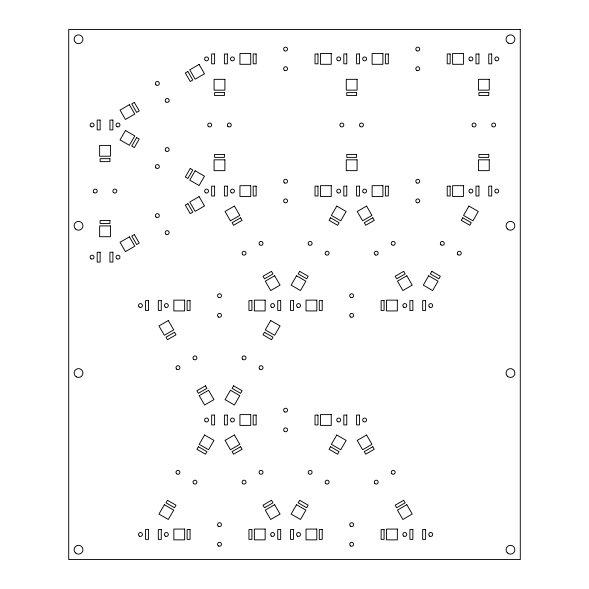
<?xml version="1.0" encoding="UTF-8"?>
<svg xmlns="http://www.w3.org/2000/svg" width="589" height="589" viewBox="0 0 589 589"><rect width="100%" height="100%" fill="white"/><g stroke="black" fill="none" stroke-linecap="round" stroke-linejoin="round"><path stroke-width="0.88" d="M125.435 130.53L120.038 139.88L129.389 145.284L134.793 135.926L125.435 130.53M136.67 137.583L131.759 146.079L134.314 147.552L139.218 139.056L136.67 137.583M190.232 168.506L185.321 177.002L187.869 178.474L192.78 169.978L190.232 168.506M195.15 170.781L189.754 180.131L199.104 185.528L204.501 176.177L195.15 170.781M164.36 504.714L158.964 514.064L168.314 519.469L173.711 510.118L164.36 504.714M204.611 435.006L199.207 444.356L208.558 449.753L213.962 440.403L204.611 435.006M230.446 390.249L225.05 399.6L234.4 405.004L239.797 395.646L230.446 390.249M270.697 320.541L265.293 329.892L274.643 335.288L280.047 325.938L270.697 320.541M296.532 275.785L291.135 285.135L300.486 290.539L305.882 281.181L296.532 275.785M336.783 206.076L331.379 215.427L340.736 220.823L346.133 211.473L336.783 206.076M167.482 500.282L166.01 502.837L174.513 507.74L175.986 505.193L167.482 500.282M198.405 446.727L196.932 449.274L205.436 454.185L206.908 451.63L198.405 446.727M233.568 385.817L232.095 388.372L240.599 393.275L242.072 390.728L233.568 385.817M264.49 332.262L263.018 334.81L271.522 339.72L272.994 337.166L264.49 332.262M299.654 271.352L298.181 273.907L306.685 278.811L308.157 276.263L299.654 271.352M330.576 217.797L329.104 220.345L337.607 225.256L339.08 222.701L330.576 217.797M296.532 504.714L291.135 514.064L300.486 519.469L305.882 510.118L296.532 504.714M336.783 435.006L331.379 444.356L340.736 449.753L346.133 440.403L336.783 435.006M428.704 275.785L423.307 285.135L432.657 290.539L438.054 281.181L428.704 275.785M468.954 206.076L463.55 215.427L472.908 220.823L478.305 211.473L468.954 206.076M299.654 500.282L298.181 502.837L306.685 507.74L308.157 505.193L299.654 500.282M330.576 446.727L329.104 449.274L337.607 454.185L339.08 451.63L330.576 446.727M431.833 271.352L430.36 273.907L438.857 278.811L440.329 276.263L431.833 271.352M462.755 217.797L461.283 220.345L469.779 225.256L471.252 222.701L462.755 217.797M129.389 104.695L120.038 110.091L125.435 119.442L134.793 114.045L129.389 104.695M199.104 64.444L189.754 69.841L195.15 79.191L204.501 73.794L199.104 64.444M134.314 102.42L131.759 103.892L136.67 112.389L139.218 110.916L134.314 102.42M187.869 71.497L185.321 72.97L190.232 81.466L192.78 79.994L187.869 71.497M129.389 236.866L120.038 242.263L125.435 251.613L134.793 246.217L129.389 236.866M199.104 196.616L189.754 202.012L195.15 211.37L204.501 205.966L199.104 196.616M134.314 234.591L131.759 236.064L136.67 244.568L139.218 243.095L134.314 234.591M187.869 203.669L185.321 205.141L190.232 213.645L192.78 212.173L187.869 203.669M234.4 206.076L225.05 211.473L230.446 220.823L239.797 215.427L234.4 206.076M240.599 217.797L232.095 222.701L233.568 225.256L242.072 220.345L240.599 217.797M168.314 320.541L158.964 325.938L164.36 335.288L173.711 329.892L168.314 320.541M366.572 206.076L357.221 211.473L362.618 220.823L371.968 215.427L366.572 206.076M271.522 271.352L263.018 276.263L264.49 278.811L272.994 273.907L271.522 271.352M174.513 332.262L166.01 337.166L167.482 339.72L175.986 334.81L174.513 332.262M372.771 217.797L364.267 222.701L365.74 225.256L374.243 220.345L372.771 217.797M274.643 275.785L265.293 281.181L270.697 290.539L280.047 285.135L274.643 275.785M205.436 385.817L196.932 390.728L198.405 393.275L206.908 388.372L205.436 385.817M403.693 271.352L395.19 276.263L396.662 278.811L405.166 273.907L403.693 271.352M208.558 390.249L199.207 395.646L204.611 405.004L213.962 399.6L208.558 390.249M406.822 275.785L397.465 281.181L402.869 290.539L412.219 285.135L406.822 275.785M234.4 435.006L225.05 440.403L230.446 449.753L239.797 444.356L234.4 435.006M240.599 446.727L232.095 451.63L233.568 454.185L242.072 449.274L240.599 446.727M366.572 435.006L357.221 440.403L362.618 449.753L371.968 444.356L366.572 435.006M271.522 500.282L263.018 505.193L264.49 507.74L272.994 502.837L271.522 500.282M372.771 446.727L364.267 451.63L365.74 454.185L374.243 449.274L372.771 446.727M274.643 504.714L265.293 510.118L270.697 519.469L280.047 514.064L274.643 504.714M403.693 500.282L395.19 505.193L396.662 507.74L405.166 502.837L403.693 500.282M406.822 504.714L397.465 510.118L402.869 519.469L412.219 514.064L406.822 504.714M520.286 29.45L68.714 29.45L68.714 559.55L520.286 559.55L520.286 29.45M250.737 53.503L239.944 53.503L239.944 64.297L250.737 64.297L250.737 53.503M331.239 53.503L320.438 53.503L320.438 64.297L331.239 64.297L331.239 53.503M382.916 53.503L372.115 53.503L372.115 64.297L382.916 64.297L382.916 53.503M463.41 53.503L452.61 53.503L452.61 64.297L463.41 64.297L463.41 53.503M214.595 53.989L211.65 53.989L211.65 63.811L214.595 63.811L214.595 53.989M227.354 53.989L224.409 53.989L224.409 63.811L227.354 63.811L227.354 53.989M256.141 53.989L253.196 53.989L253.196 63.811L256.141 63.811L256.141 53.989M317.986 53.989L315.041 53.989L315.041 63.811L317.986 63.811L317.986 53.989M346.766 53.989L343.821 53.989L343.821 63.811L346.766 63.811L346.766 53.989M359.526 53.989L356.581 53.989L356.581 63.811L359.526 63.811L359.526 53.989M388.313 53.989L385.368 53.989L385.368 63.811L388.313 63.811L388.313 53.989M450.158 53.989L447.213 53.989L447.213 63.811L450.158 63.811L450.158 53.989M478.938 53.989L475.993 53.989L475.993 63.811L478.938 63.811L478.938 53.989M491.705 53.989L488.76 53.989L488.76 63.811L491.705 63.811L491.705 53.989M224.902 79.338L214.101 79.338L214.101 90.139L224.902 90.139L224.902 79.338M357.074 79.338L346.273 79.338L346.273 90.139L357.074 90.139L357.074 79.338M489.245 79.338L478.452 79.338L478.452 90.139L489.245 90.139L489.245 79.338M224.409 92.591L214.595 92.591L214.595 95.536L224.409 95.536L224.409 92.591M356.581 92.591L346.766 92.591L346.766 95.536L356.581 95.536L356.581 92.591M488.76 92.591L478.938 92.591L478.938 95.536L488.76 95.536L488.76 92.591M100.13 120.075L97.185 120.075L97.185 129.897L100.13 129.897L100.13 120.075M112.889 120.075L109.944 120.075L109.944 129.897L112.889 129.897L112.889 120.075M110.438 145.424L99.637 145.424L99.637 156.225L110.438 156.225L110.438 145.424M224.409 154.436L214.595 154.436L214.595 157.381L224.409 157.381L224.409 154.436M356.581 154.436L346.766 154.436L346.766 157.381L356.581 157.381L356.581 154.436M488.76 154.436L478.938 154.436L478.938 157.381L488.76 157.381L488.76 154.436M109.944 158.677L100.13 158.677L100.13 161.622L109.944 161.622L109.944 158.677M224.902 159.833L214.101 159.833L214.101 170.633L224.902 170.633L224.902 159.833M357.074 159.833L346.273 159.833L346.273 170.633L357.074 170.633L357.074 159.833M489.245 159.833L478.452 159.833L478.452 170.633L489.245 170.633L489.245 159.833M250.737 185.675L239.944 185.675L239.944 196.468L250.737 196.468L250.737 185.675M331.239 185.675L320.438 185.675L320.438 196.468L331.239 196.468L331.239 185.675M382.916 185.675L372.115 185.675L372.115 196.468L382.916 196.468L382.916 185.675M463.41 185.675L452.61 185.675L452.61 196.468L463.41 196.468L463.41 185.675M214.595 186.161L211.65 186.161L211.65 195.982L214.595 195.982L214.595 186.161M227.354 186.161L224.409 186.161L224.409 195.982L227.354 195.982L227.354 186.161M256.141 186.161L253.196 186.161L253.196 195.982L256.141 195.982L256.141 186.161M317.986 186.161L315.041 186.161L315.041 195.982L317.986 195.982L317.986 186.161M346.766 186.161L343.821 186.161L343.821 195.982L346.766 195.982L346.766 186.161M359.526 186.161L356.581 186.161L356.581 195.982L359.526 195.982L359.526 186.161M388.313 186.161L385.368 186.161L385.368 195.982L388.313 195.982L388.313 186.161M450.158 186.161L447.213 186.161L447.213 195.982L450.158 195.982L450.158 186.161M478.938 186.161L475.993 186.161L475.993 195.982L478.938 195.982L478.938 186.161M491.705 186.161L488.76 186.161L488.76 195.982L491.705 195.982L491.705 186.161M109.944 220.522L100.13 220.522L100.13 223.467L109.944 223.467L109.944 220.522M110.438 225.918L99.637 225.918L99.637 236.719L110.438 236.719L110.438 225.918M100.13 252.254L97.185 252.254L97.185 262.068L100.13 262.068L100.13 252.254M112.889 252.254L109.944 252.254L109.944 262.068L112.889 262.068L112.889 252.254M184.651 300.14L173.858 300.14L173.858 310.933L184.651 310.933L184.651 300.14M265.153 300.14L254.352 300.14L254.352 310.933L265.153 310.933L265.153 300.14M316.823 300.14L306.03 300.14L306.03 310.933L316.823 310.933L316.823 300.14M397.325 300.14L386.524 300.14L386.524 310.933L397.325 310.933L397.325 300.14M148.509 300.626L145.564 300.626L145.564 310.447L148.509 310.447L148.509 300.626M161.268 300.626L158.323 300.626L158.323 310.447L161.268 310.447L161.268 300.626M190.056 300.626L187.111 300.626L187.111 310.447L190.056 310.447L190.056 300.626M251.901 300.626L248.956 300.626L248.956 310.447L251.901 310.447L251.901 300.626M280.681 300.626L277.736 300.626L277.736 310.447L280.681 310.447L280.681 300.626M293.44 300.626L290.495 300.626L290.495 310.447L293.44 310.447L293.44 300.626M322.227 300.626L319.282 300.626L319.282 310.447L322.227 310.447L322.227 300.626M384.072 300.626L381.127 300.626L381.127 310.447L384.072 310.447L384.072 300.626M412.852 300.626L409.907 300.626L409.907 310.447L412.852 310.447L412.852 300.626M425.619 300.626L422.674 300.626L422.674 310.447L425.619 310.447L425.619 300.626M250.737 414.604L239.944 414.604L239.944 425.398L250.737 425.398L250.737 414.604M331.239 414.604L320.438 414.604L320.438 425.398L331.239 425.398L331.239 414.604M214.595 415.09L211.65 415.09L211.65 424.912L214.595 424.912L214.595 415.09M227.354 415.09L224.409 415.09L224.409 424.912L227.354 424.912L227.354 415.09M256.141 415.09L253.196 415.09L253.196 424.912L256.141 424.912L256.141 415.09M317.986 415.09L315.041 415.09L315.041 424.912L317.986 424.912L317.986 415.09M346.766 415.09L343.821 415.09L343.821 424.912L346.766 424.912L346.766 415.09M359.526 415.09L356.581 415.09L356.581 424.912L359.526 424.912L359.526 415.09M184.651 529.069L173.858 529.069L173.858 539.863L184.651 539.863L184.651 529.069M265.153 529.069L254.352 529.069L254.352 539.863L265.153 539.863L265.153 529.069M316.823 529.069L306.03 529.069L306.03 539.863L316.823 539.863L316.823 529.069M397.325 529.069L386.524 529.069L386.524 539.863L397.325 539.863L397.325 529.069M148.509 529.555L145.564 529.555L145.564 539.377L148.509 539.377L148.509 529.555M161.268 529.555L158.323 529.555L158.323 539.377L161.268 539.377L161.268 529.555M190.056 529.555L187.111 529.555L187.111 539.377L190.056 539.377L190.056 529.555M251.901 529.555L248.956 529.555L248.956 539.377L251.901 539.377L251.901 529.555M280.681 529.555L277.736 529.555L277.736 539.377L280.681 539.377L280.681 529.555M293.44 529.555L290.495 529.555L290.495 539.377L293.44 539.377L293.44 529.555M322.227 529.555L319.282 529.555L319.282 539.377L322.227 539.377L322.227 529.555M384.072 529.555L381.127 529.555L381.127 539.377L384.072 539.377L384.072 529.555M412.852 529.555L409.907 529.555L409.907 539.377L412.852 539.377L412.852 529.555M425.619 529.555L422.674 529.555L422.674 539.377L425.619 539.377L425.619 529.555M284.605 70.415A1.966 1.966 0 0 0 287.55 68.714A1.966 1.966 0 0 0 284.605 67.013A1.966 1.966 0 0 0 284.605 70.415M284.605 50.787A1.966 1.966 0 0 0 287.55 49.086A1.966 1.966 0 0 0 284.605 47.385A1.966 1.966 0 0 0 284.605 50.787M416.784 70.415A1.966 1.966 0 0 0 419.729 68.714A1.966 1.966 0 0 0 416.784 67.013A1.966 1.966 0 0 0 416.784 70.415M416.784 50.787A1.966 1.966 0 0 0 419.729 49.086A1.966 1.966 0 0 0 416.784 47.385A1.966 1.966 0 0 0 416.784 50.787M139.475 536.167A1.966 1.966 0 0 0 142.42 534.466A1.966 1.966 0 0 0 139.475 532.765A1.966 1.966 0 0 0 139.475 536.167M165.391 536.167A1.966 1.966 0 0 0 168.336 534.466A1.966 1.966 0 0 0 165.391 532.765A1.966 1.966 0 0 0 165.391 536.167M218.519 545.981A1.966 1.966 0 0 0 221.464 544.28A1.966 1.966 0 0 0 218.519 542.587A1.966 1.966 0 0 0 218.519 545.981M218.114 526.036A1.966 1.966 0 0 0 221.398 525.16A1.966 1.966 0 0 0 218.998 522.752A1.966 1.966 0 0 0 218.114 526.036M271.647 536.167A1.966 1.966 0 0 0 274.592 534.466A1.966 1.966 0 0 0 271.647 532.765A1.966 1.966 0 0 0 271.647 536.167M297.563 536.167A1.966 1.966 0 0 0 300.508 534.466A1.966 1.966 0 0 0 297.563 532.765A1.966 1.966 0 0 0 297.563 536.167M363.649 421.702A1.966 1.966 0 0 0 366.594 420.001A1.966 1.966 0 0 0 363.649 418.3A1.966 1.966 0 0 0 363.649 421.702M176.567 369.067A1.966 1.966 0 0 0 179.859 368.184A1.966 1.966 0 0 0 177.451 365.784A1.966 1.966 0 0 0 176.567 369.067M193.575 359.253A1.966 1.966 0 0 0 196.859 358.37A1.966 1.966 0 0 0 194.451 355.962A1.966 1.966 0 0 0 193.575 359.253M242.653 359.253A1.966 1.966 0 0 0 245.944 358.37A1.966 1.966 0 0 0 243.537 355.962A1.966 1.966 0 0 0 242.653 359.253M259.661 369.067A1.966 1.966 0 0 0 262.944 368.184A1.966 1.966 0 0 0 260.537 365.784A1.966 1.966 0 0 0 259.661 369.067M139.07 306.928A1.966 1.966 0 0 0 142.354 306.044A1.966 1.966 0 0 0 139.954 303.644A1.966 1.966 0 0 0 139.07 306.928M165.391 307.237A1.966 1.966 0 0 0 168.336 305.536A1.966 1.966 0 0 0 165.391 303.836A1.966 1.966 0 0 0 165.391 307.237M218.519 317.051A1.966 1.966 0 0 0 221.464 315.351A1.966 1.966 0 0 0 218.519 313.657A1.966 1.966 0 0 0 218.519 317.051M218.519 297.423A1.966 1.966 0 0 0 221.464 295.722A1.966 1.966 0 0 0 218.519 294.021A1.966 1.966 0 0 0 218.519 297.423M271.647 307.237A1.966 1.966 0 0 0 274.592 305.536A1.966 1.966 0 0 0 271.647 303.836A1.966 1.966 0 0 0 271.647 307.237M297.563 307.237A1.966 1.966 0 0 0 300.508 305.536A1.966 1.966 0 0 0 297.563 303.836A1.966 1.966 0 0 0 297.563 307.237M403.826 307.237A1.966 1.966 0 0 0 406.771 305.536A1.966 1.966 0 0 0 403.826 303.836A1.966 1.966 0 0 0 403.826 307.237M429.329 306.928A1.966 1.966 0 0 0 432.613 306.044A1.966 1.966 0 0 0 430.213 303.644A1.966 1.966 0 0 0 429.329 306.928M440.918 244.788A1.966 1.966 0 0 0 444.202 243.905A1.966 1.966 0 0 0 441.794 241.497A1.966 1.966 0 0 0 440.918 244.788M457.918 254.603A1.966 1.966 0 0 0 461.202 253.719A1.966 1.966 0 0 0 458.802 251.319A1.966 1.966 0 0 0 457.918 254.603M375.237 254.912A1.966 1.966 0 0 0 378.182 253.211A1.966 1.966 0 0 0 375.237 251.51A1.966 1.966 0 0 0 375.237 254.912M391.832 244.788A1.966 1.966 0 0 0 395.116 243.905A1.966 1.966 0 0 0 392.716 241.497A1.966 1.966 0 0 0 391.832 244.788M308.746 244.788A1.966 1.966 0 0 0 312.03 243.905A1.966 1.966 0 0 0 309.623 241.497A1.966 1.966 0 0 0 308.746 244.788M325.746 254.603A1.966 1.966 0 0 0 329.03 253.719A1.966 1.966 0 0 0 326.623 251.319A1.966 1.966 0 0 0 325.746 254.603M242.653 254.603A1.966 1.966 0 0 0 245.944 253.719A1.966 1.966 0 0 0 243.537 251.319A1.966 1.966 0 0 0 242.653 254.603M259.661 244.788A1.966 1.966 0 0 0 262.944 243.905A1.966 1.966 0 0 0 260.537 241.497A1.966 1.966 0 0 0 259.661 244.788M91.096 258.858A1.966 1.966 0 0 0 94.041 257.157A1.966 1.966 0 0 0 91.096 255.457A1.966 1.966 0 0 0 91.096 258.858M155.975 217.002A1.966 1.966 0 0 0 159.258 216.119A1.966 1.966 0 0 0 156.851 213.719A1.966 1.966 0 0 0 155.975 217.002M165.789 234.002A1.966 1.966 0 0 0 169.072 233.126A1.966 1.966 0 0 0 166.672 230.719A1.966 1.966 0 0 0 165.789 234.002M205.561 192.772A1.966 1.966 0 0 0 208.506 191.072A1.966 1.966 0 0 0 205.561 189.371A1.966 1.966 0 0 0 205.561 192.772M231.477 192.772A1.966 1.966 0 0 0 234.422 191.072A1.966 1.966 0 0 0 231.477 189.371A1.966 1.966 0 0 0 231.477 192.772M337.733 192.772A1.966 1.966 0 0 0 340.678 191.072A1.966 1.966 0 0 0 337.733 189.371A1.966 1.966 0 0 0 337.733 192.772M363.244 192.463A1.966 1.966 0 0 0 366.527 191.58A1.966 1.966 0 0 0 364.127 189.179A1.966 1.966 0 0 0 363.244 192.463M93.835 192.463A1.966 1.966 0 0 0 97.119 191.58A1.966 1.966 0 0 0 94.711 189.179A1.966 1.966 0 0 0 93.835 192.463M113.463 192.463A1.966 1.966 0 0 0 116.755 191.58A1.966 1.966 0 0 0 114.347 189.179A1.966 1.966 0 0 0 113.463 192.463M91.096 126.687A1.966 1.966 0 0 0 94.041 124.986A1.966 1.966 0 0 0 91.096 123.285A1.966 1.966 0 0 0 91.096 126.687M117.012 126.687A1.966 1.966 0 0 0 119.957 124.986A1.966 1.966 0 0 0 117.012 123.285A1.966 1.966 0 0 0 117.012 126.687M155.975 167.917A1.966 1.966 0 0 0 159.258 167.04A1.966 1.966 0 0 0 156.851 164.633A1.966 1.966 0 0 0 155.975 167.917M165.789 150.917A1.966 1.966 0 0 0 169.072 150.033A1.966 1.966 0 0 0 166.672 147.633A1.966 1.966 0 0 0 165.789 150.917M155.975 84.831A1.966 1.966 0 0 0 159.258 83.947A1.966 1.966 0 0 0 156.851 81.547A1.966 1.966 0 0 0 155.975 84.831M165.789 101.831A1.966 1.966 0 0 0 169.072 100.955A1.966 1.966 0 0 0 166.672 98.547A1.966 1.966 0 0 0 165.789 101.831M208.3 126.377A1.966 1.966 0 0 0 211.584 125.494A1.966 1.966 0 0 0 209.176 123.086A1.966 1.966 0 0 0 208.3 126.377M227.928 126.377A1.966 1.966 0 0 0 231.219 125.494A1.966 1.966 0 0 0 228.812 123.086A1.966 1.966 0 0 0 227.928 126.377M205.561 60.601A1.966 1.966 0 0 0 208.506 58.9A1.966 1.966 0 0 0 205.561 57.199A1.966 1.966 0 0 0 205.561 60.601M231.477 60.601A1.966 1.966 0 0 0 234.422 58.9A1.966 1.966 0 0 0 231.477 57.199A1.966 1.966 0 0 0 231.477 60.601M337.733 60.601A1.966 1.966 0 0 0 340.678 58.9A1.966 1.966 0 0 0 337.733 57.199A1.966 1.966 0 0 0 337.733 60.601M363.649 60.601A1.966 1.966 0 0 0 366.594 58.9A1.966 1.966 0 0 0 363.649 57.199A1.966 1.966 0 0 0 363.649 60.601M340.471 126.377A1.966 1.966 0 0 0 343.755 125.494A1.966 1.966 0 0 0 341.348 123.086A1.966 1.966 0 0 0 340.471 126.377M360.107 126.377A1.966 1.966 0 0 0 363.391 125.494A1.966 1.966 0 0 0 360.983 123.086A1.966 1.966 0 0 0 360.107 126.377M469.912 60.601A1.966 1.966 0 0 0 472.857 58.9A1.966 1.966 0 0 0 469.912 57.199A1.966 1.966 0 0 0 469.912 60.601M495.828 60.601A1.966 1.966 0 0 0 498.773 58.9A1.966 1.966 0 0 0 495.828 57.199A1.966 1.966 0 0 0 495.828 60.601M472.643 126.377A1.966 1.966 0 0 0 475.927 125.494A1.966 1.966 0 0 0 473.527 123.086A1.966 1.966 0 0 0 472.643 126.377M492.279 126.377A1.966 1.966 0 0 0 495.563 125.494A1.966 1.966 0 0 0 493.155 123.086A1.966 1.966 0 0 0 492.279 126.377M75.407 228.907A4.417 4.417 0 0 0 82.799 226.927A4.417 4.417 0 0 0 77.387 221.516A4.417 4.417 0 0 0 75.407 228.907M75.407 42.393A4.417 4.417 0 0 0 82.799 40.413A4.417 4.417 0 0 0 77.387 35.001A4.417 4.417 0 0 0 75.407 42.393M507.343 228.907A4.417 4.417 0 0 0 514.734 226.927A4.417 4.417 0 0 0 509.323 221.516A4.417 4.417 0 0 0 507.343 228.907M508.255 43.093A4.417 4.417 0 0 0 514.882 39.264A4.417 4.417 0 0 0 508.255 35.443A4.417 4.417 0 0 0 508.255 43.093M507.343 376.157A4.417 4.417 0 0 0 514.734 374.177A4.417 4.417 0 0 0 509.323 368.766A4.417 4.417 0 0 0 507.343 376.157M76.327 376.857A4.417 4.417 0 0 0 82.953 373.036A4.417 4.417 0 0 0 76.327 369.207A4.417 4.417 0 0 0 76.327 376.857M507.343 552.857A4.417 4.417 0 0 0 514.734 550.877A4.417 4.417 0 0 0 509.323 545.466A4.417 4.417 0 0 0 507.343 552.857M75.407 552.857A4.417 4.417 0 0 0 82.799 550.877A4.417 4.417 0 0 0 77.387 545.466A4.417 4.417 0 0 0 75.407 552.857M350.691 545.981A1.966 1.966 0 0 0 353.636 544.28A1.966 1.966 0 0 0 350.691 542.587A1.966 1.966 0 0 0 350.691 545.981M350.286 526.036A1.966 1.966 0 0 0 353.569 525.16A1.966 1.966 0 0 0 351.169 522.752A1.966 1.966 0 0 0 350.286 526.036M403.826 536.167A1.966 1.966 0 0 0 406.771 534.466A1.966 1.966 0 0 0 403.826 532.765A1.966 1.966 0 0 0 403.826 536.167M429.742 536.167A1.966 1.966 0 0 0 432.687 534.466A1.966 1.966 0 0 0 429.742 532.765A1.966 1.966 0 0 0 429.742 536.167M374.832 483.532A1.966 1.966 0 0 0 378.116 482.649A1.966 1.966 0 0 0 375.708 480.249A1.966 1.966 0 0 0 374.832 483.532M391.832 473.718A1.966 1.966 0 0 0 395.116 472.834A1.966 1.966 0 0 0 392.716 470.427A1.966 1.966 0 0 0 391.832 473.718M325.746 483.532A1.966 1.966 0 0 0 329.03 482.649A1.966 1.966 0 0 0 326.623 480.249A1.966 1.966 0 0 0 325.746 483.532M308.746 473.718A1.966 1.966 0 0 0 312.03 472.834A1.966 1.966 0 0 0 309.623 470.427A1.966 1.966 0 0 0 308.746 473.718M259.661 473.718A1.966 1.966 0 0 0 262.944 472.834A1.966 1.966 0 0 0 260.537 470.427A1.966 1.966 0 0 0 259.661 473.718M242.653 483.532A1.966 1.966 0 0 0 245.944 482.649A1.966 1.966 0 0 0 243.537 480.249A1.966 1.966 0 0 0 242.653 483.532M193.575 483.532A1.966 1.966 0 0 0 196.859 482.649A1.966 1.966 0 0 0 194.451 480.249A1.966 1.966 0 0 0 193.575 483.532M176.567 473.718A1.966 1.966 0 0 0 179.859 472.834A1.966 1.966 0 0 0 177.451 470.427A1.966 1.966 0 0 0 176.567 473.718M337.733 421.702A1.966 1.966 0 0 0 340.678 420.001A1.966 1.966 0 0 0 337.733 418.3A1.966 1.966 0 0 0 337.733 421.702M284.605 431.516A1.966 1.966 0 0 0 287.55 429.815A1.966 1.966 0 0 0 284.605 428.122A1.966 1.966 0 0 0 284.605 431.516M284.605 411.888A1.966 1.966 0 0 0 287.55 410.187A1.966 1.966 0 0 0 284.605 408.486A1.966 1.966 0 0 0 284.605 411.888M231.477 421.702A1.966 1.966 0 0 0 234.422 420.001A1.966 1.966 0 0 0 231.477 418.3A1.966 1.966 0 0 0 231.477 421.702M205.561 421.702A1.966 1.966 0 0 0 208.506 420.001A1.966 1.966 0 0 0 205.561 418.3A1.966 1.966 0 0 0 205.561 421.702M350.691 317.051A1.966 1.966 0 0 0 353.636 315.351A1.966 1.966 0 0 0 350.691 313.657A1.966 1.966 0 0 0 350.691 317.051M350.691 297.423A1.966 1.966 0 0 0 353.636 295.722A1.966 1.966 0 0 0 350.691 294.021A1.966 1.966 0 0 0 350.691 297.423M495.828 192.772A1.966 1.966 0 0 0 498.773 191.072A1.966 1.966 0 0 0 495.828 189.371A1.966 1.966 0 0 0 495.828 192.772M469.912 192.772A1.966 1.966 0 0 0 472.857 191.072A1.966 1.966 0 0 0 469.912 189.371A1.966 1.966 0 0 0 469.912 192.772M416.784 182.958A1.966 1.966 0 0 0 419.729 181.257A1.966 1.966 0 0 0 416.784 179.557A1.966 1.966 0 0 0 416.784 182.958M416.784 202.587A1.966 1.966 0 0 0 419.729 200.886A1.966 1.966 0 0 0 416.784 199.192A1.966 1.966 0 0 0 416.784 202.587M284.605 182.958A1.966 1.966 0 0 0 287.55 181.257A1.966 1.966 0 0 0 284.605 179.557A1.966 1.966 0 0 0 284.605 182.958M284.605 202.587A1.966 1.966 0 0 0 287.55 200.886A1.966 1.966 0 0 0 284.605 199.192A1.966 1.966 0 0 0 284.605 202.587M117.012 258.858A1.966 1.966 0 0 0 119.957 257.157A1.966 1.966 0 0 0 117.012 255.457A1.966 1.966 0 0 0 117.012 258.858"/></g></svg>
